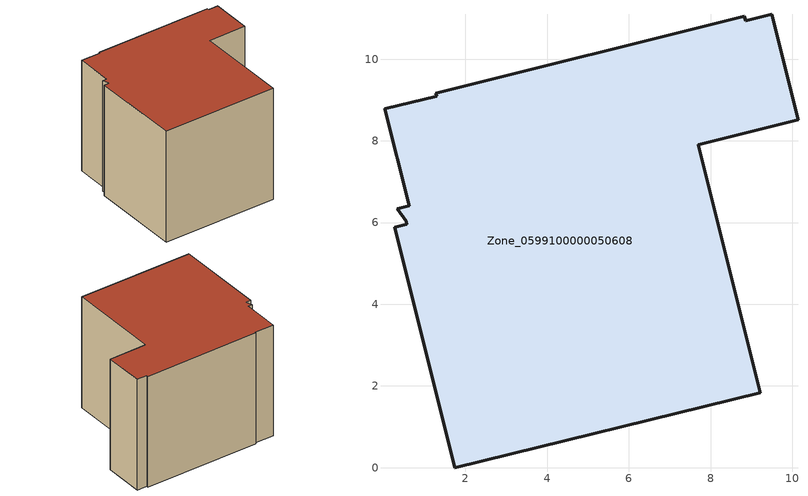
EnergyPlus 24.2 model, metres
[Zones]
Zone_0599100000050608
 floor ground (C_G): 0.27,5.88 0.57,5.96 0.55,6.03 0.33,6.34 0.62,6.41 0.02,8.78 1.29,9.09 1.27,9.17 8.82,11.05 8.87,10.94 9.5,11.1 10.14,8.51 7.7,7.9 9.22,1.83 1.74,0 z0
 wall outside (C_F): 1.74,0 9.22,1.83 7.7,7.9 10.14,8.51 9.5,11.1 8.87,10.94 8.82,11.05 1.27,9.17 1.29,9.09 0.02,8.78 0.62,6.41 0.33,6.34 0.55,6.03 0.57,5.96 0.27,5.88 1.74,0 z0:7.71
 roof outside (C_R): 0.57,5.96 0.27,5.88 1.74,0 9.22,1.83 7.7,7.9 10.14,8.51 9.5,11.1 8.87,10.94 8.82,11.05 1.27,9.17 1.29,9.09 0.02,8.78 0.62,6.41 0.33,6.34 0.55,6.03 z7.71
[BUILDING]
Pand.0599100000050608: North Axis=0; Terrain=City; Loads Convergence Tolerance Value=0.04; Temperature Convergence Tolerance Value=0.4; Solar Distribution=FullExterior; Maximum Number of Warmup Days=25; Minimum Number of Warmup Days=1
[Site:Location]
Rotterdam.The.Hague.AP_ZH_NLD Design_Conditions: Latitude=51.96; Longitude=4.45; Time Zone=1; Elevation=-4.5
[SITE:GROUNDTEMPERATURE:BUILDINGSURFACE]
18, 18, 18, 18, 18, 18, 18, 18, 18, 18, 18, 18
[MATERIAL] Thermal Absorptance=0.9; Solar Absorptance=0.7; Visible Absorptance=0.7
Name | Roughness | Thickness | Conductivity | Density | Specific Heat
G.TC.1946-1964 | MediumSmooth | 0.15 | 1 | 540 | 1210
F.TC.1946-1964 | Rough | 0.3 | 0.857143 | 1920 | 840
R.TC.1946-1964 | MediumRough | 0.2 | 0.235294 | 1500 | 1000
[CONSTRUCTION]
C_G: G.TC.1946-1964
C_F: F.TC.1946-1964
C_R: R.TC.1946-1964
[ZONE]
Zone_0599100000050608: Type=1; Multiplier=1; Ceiling Height=Autocalculate; Volume=Autocalculate; Floor Area=autocalculate; Part of Total Floor Area=Yes
[ZONEINFILTRATION:DESIGNFLOWRATE]
Infil_Zone_0599100000050608: Zone or ZoneList or Space or SpaceList=Zone_0599100000050608; Schedule=AlwaysOn; Design Flow Rate Calculation Method=Flow/Area; Flow Rate per Floor Area=0.003; Constant Term Coefficient=1; Temperature Term Coefficient=0; Velocity Term Coefficient=0; Velocity Squared Term Coefficient=0
[HVACTEMPLATE:ZONE:IDEALLOADSAIRSYSTEM]
Zone_0599100000050608: Maximum Heating Supply Air Temperature=50; Minimum Cooling Supply Air Temperature=13; Maximum Heating Supply Air Humidity Ratio=0.0156; Minimum Cooling Supply Air Humidity Ratio=0.0077; Heating Limit=NoLimit; Cooling Limit=NoLimit; Dehumidification Control Type=ConstantSensibleHeatRatio; Cooling Sensible Heat Ratio=0.7; Dehumidification Setpoint=60; Humidification Control Type=None; Humidification Setpoint=30; Outdoor Air Method=None; Outdoor Air Flow Rate per Person=0.00944; Outdoor Air Flow Rate per Zone Floor Area=0; Outdoor Air Flow Rate per Zone=0; Demand Controlled Ventilation Type=None; Outdoor Air Economizer Type=NoEconomizer; Heat Recovery Type=None; Sensible Heat Recovery Effectiveness=0.7; Latent Heat Recovery Effectiveness=0.65
[ZONECONTROL:THERMOSTAT]
ThermostatControl_Zone_0599100000050608: Zone or ZoneList=Zone_0599100000050608; Control Type Schedule=DualSetpointControlType; Control 1=Thermostat_Zone_0599100000050608; Temperature Difference Between Cutout And Setpoint=0
[THERMOSTATSETPOINT:DUALSETPOINT]
Thermostat_Zone_0599100000050608: Heating Setpoint Temperature Schedule=HeatingSetpoint_Zone_0599100000050608; Cooling Setpoint Temperature Schedule=CoolingSetpoint_Zone_0599100000050608
[SCHEDULE:COMPACT]
HeatingSetpoint_Zone_0599100000050608: Through: 12/31, For: AllDays, Until: 24:00, 21
CoolingSetpoint_Zone_0599100000050608: Through: 12/31, For: AllDays, Until: 24:00, 24
DualSetpointControlType: Through: 12/31, For: AllDays, Until: 24:00, 4
AlwaysOn: Through: 12/31, For: AllDays, Until: 24:00, 1
